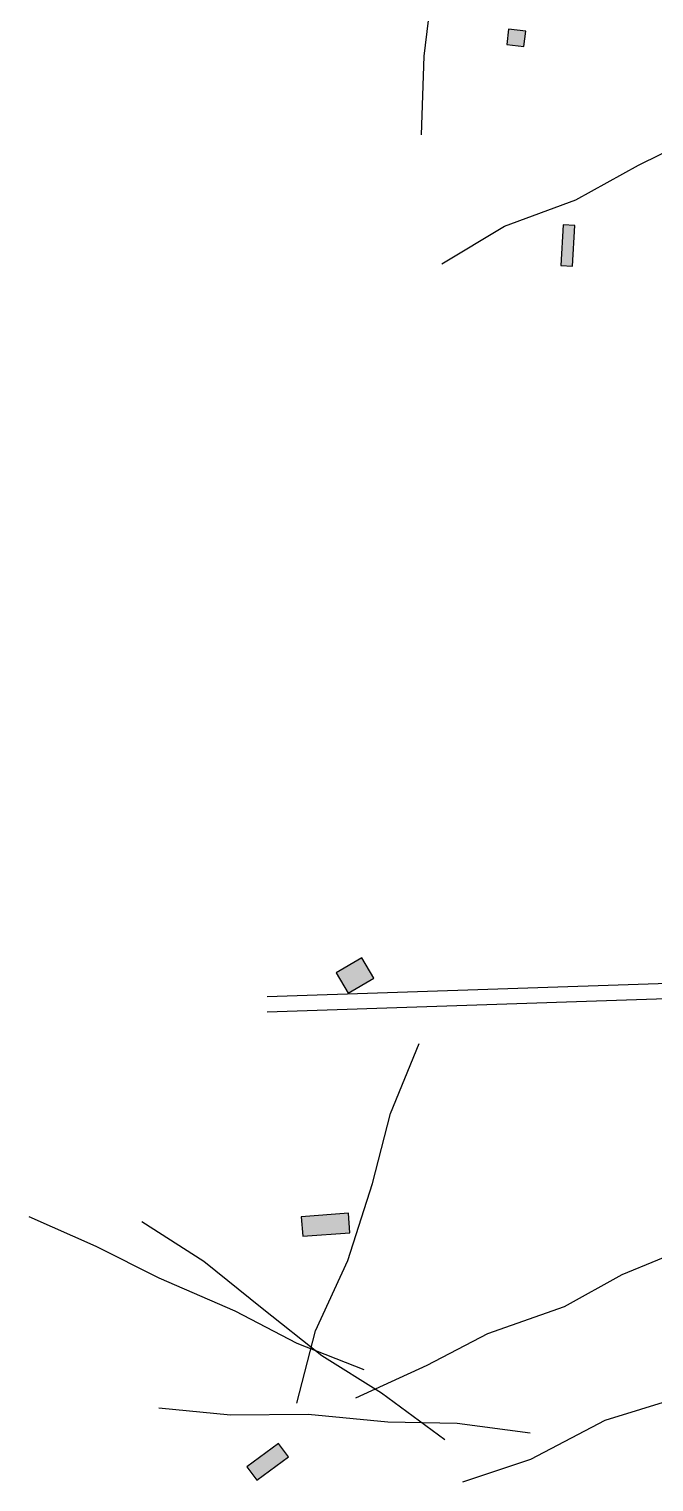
# Model space of a CAD drawing. Header units: millimetres. Extents: x 0 to 476461836, y 0 to 306518700.
# Drawn here: x 474937848 to 475268779, y 305314231 to 306083480 of the extents above; entities that cross this region are included whole.
import ezdxf

# ---------------------------------------------------------------- set-up
doc = ezdxf.new("R2010")
doc.units = ezdxf.units.MM
doc.header["$LTSCALE"] = 500
for name, color, linetype in [('OSBASE$0$Building', 8, 'Continuous'), ('OSBASE$0$Field Boundary', 9, 'Continuous'), ('OSBASE$0$Road Edge', 8, 'Continuous')]:
    doc.layers.add(name, color=color, linetype=linetype)

msp = doc.modelspace()

# ---------------------------------------------------------------- hatches: boundary and pattern name
at = {"layer": 'OSBASE$0$Building'}
for points in [[(475199938, 306074242), (475200875, 306082423), (475191727, 306083472), (475190789, 306075291)], [(475225606, 305957998), (475226827, 305979486), (475220744, 305979832), (475219523, 305958344)], [(475106821, 305572945), (475120489, 305580913), (475114143, 305591798), (475100475, 305583830)], [(475082767, 305444344), (475107791, 305446208), (475107026, 305456484), (475082002, 305454620)], [(475058484, 305315169), (475075203, 305327593), (475069973, 305334631), (475053254, 305322207)]]:
    msp.add_hatch(color=8, dxfattribs=at).paths.add_polyline_path(points)

# ---------------------------------------------------------------- linework, layer by layer
for points in [[(475199938, 306074242), (475200875, 306082423), (475191727, 306083472), (475190789, 306075291)], [(475225606, 305957998), (475226827, 305979486), (475220744, 305979832), (475219523, 305958344)], [(475106821, 305572945), (475120489, 305580913), (475114143, 305591798), (475100475, 305583830)], [(475082767, 305444344), (475107791, 305446208), (475107026, 305456484), (475082002, 305454620)], [(475058484, 305315169), (475075203, 305327593), (475069973, 305334631), (475053254, 305322207)]]:
    msp.add_lwpolyline(points, close=True, dxfattribs=at)
at = {"layer": 'OSBASE$0$Field Boundary'}
for points in [[(475145707, 306027455), (475147066, 306069039), (475151770, 306107038), (475154090, 306144982), (475153938, 306185600), (475152914, 306227994)], [(475156512, 305959130), (475189626, 305979176), (475227366, 305993115), (475260594, 306011332), (475296364, 306029039), (475334589, 306048362)], [(475079747, 305355881), (475089532, 305394194), (475106616, 305431442), (475119728, 305472285), (475129317, 305509281), (475144398, 305546297)], [(475115320, 305373677), (475079793, 305387592), (475047012, 305404663), (475006725, 305422039), (474973326, 305438895), (474937848, 305454596)], [(475158020, 305336486), (475124530, 305361241), (475092958, 305380989), (475061318, 305406022), (475030440, 305430957), (474997651, 305451907)], [(475110952, 305358752), (475148743, 305375995), (475180736, 305392778), (475221420, 305407073), (475251880, 305424027), (475289811, 305439628)], [(475167551, 305314231), (475203528, 305326341), (475242903, 305346867), (475280776, 305358616), (475312292, 305377280), (475353753, 305394275)], [(475203271, 305339974), (475164623, 305345226), (475127793, 305345935), (475085715, 305349947), (475044451, 305349587), (475006516, 305353306)]]:
    msp.add_lwpolyline(points, dxfattribs=at)
at = {"layer": 'OSBASE$0$Road Edge'}
for points in [[(475063910, 305571170), (476263910, 305611170)], [(475063910, 305563170), (476263910, 305603170)]]:
    msp.add_lwpolyline(points, dxfattribs=at)

doc.saveas('drawing.dxf')
